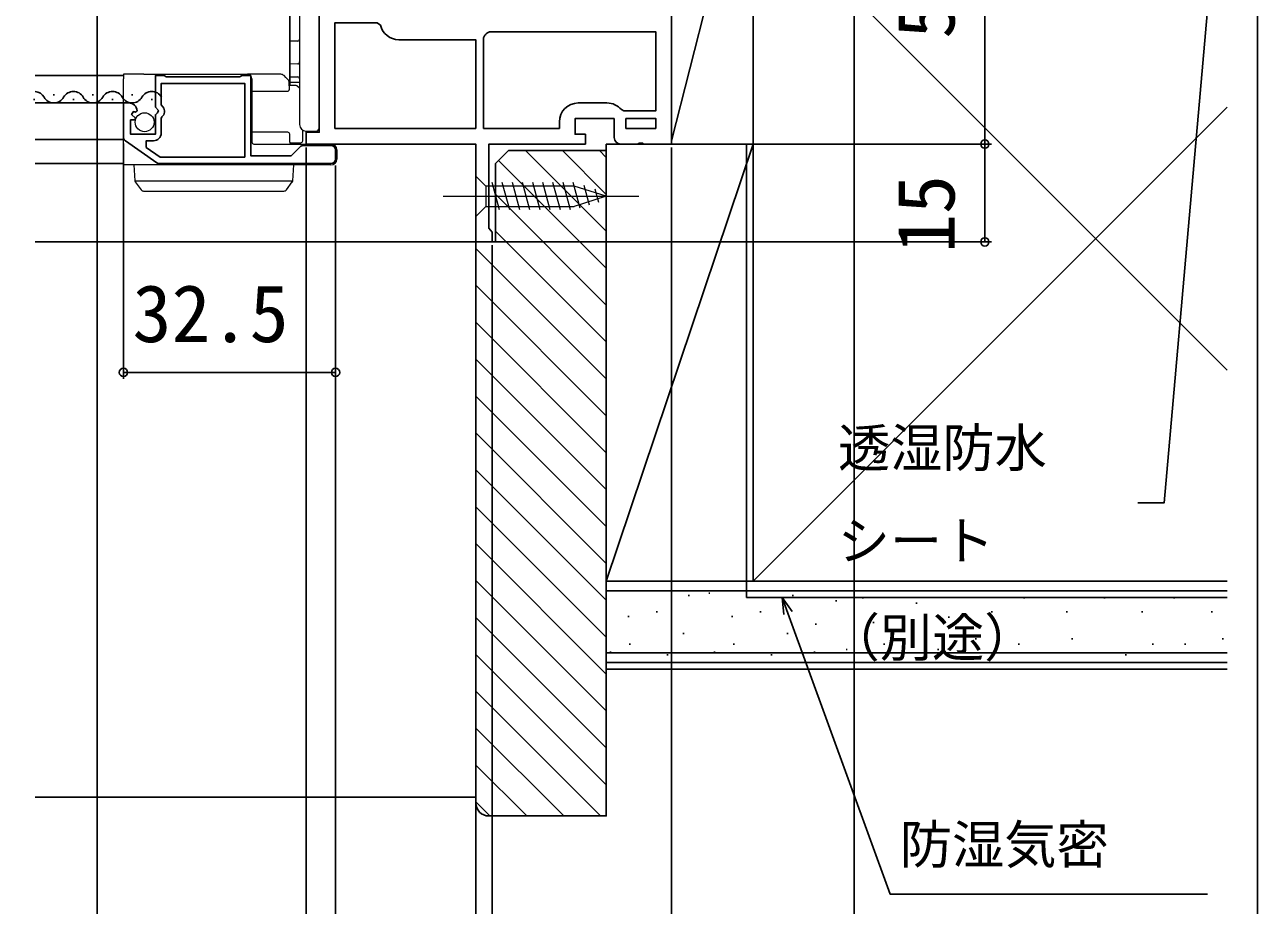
# Model space of a CAD drawing. Units: millimetres, scale not verified. Extents: x -525 to 525, y -783 to 779.
# Drawn here: x 336.1 to 525, y 101.2 to 236.2 of the extents above; entities that cross this region are included whole.
import ezdxf
from ezdxf.enums import TextEntityAlignment as Align

# ---------------------------------------------------------------- set-up
doc = ezdxf.new("R2010")
doc.units = ezdxf.units.MM
doc.header["$LTSCALE"] = 4
for name, color, linetype in [('0-3_YKK_11', 7, 'Continuous'), ('0-4_YKK_12', 2, 'Continuous'), ('0-7_YKK_D', 6, 'Continuous'), ('0-8_YKK_ZWAK', 7, 'Continuous'), ('0-9_YSS_K', 3, 'Continuous'), ('0-A_YSS_KE', 3, 'Continuous')]:
    doc.layers.add(name, color=color, linetype=linetype)
doc.layers.add('0-5_YKK_13', color=4, linetype='Continuous', lineweight=18)
doc.styles.add('ＭＳ ゴシック', font='')
doc.styles.get('ＭＳ ゴシック').set_extended_font_data('MS Gothic')

msp = doc.modelspace()

# ---------------------------------------------------------------- linework, layer by layer
at = {"layer": '0-3_YKK_11'}
for p, q in [((406.952, 234.908), (407.333, 235.084)), ((425.341, 224.184), (420.941, 224.184)), ((356.36, 215.01), (351.54, 218.375)), ((378.831, 217.684), (383.041, 217.684)), ((383.741, 216.984), (383.741, 215.584)), ((383.041, 214.884), (356.761, 214.884))]:
    msp.add_line(p, q, dxfattribs=at)
for points in [[(435.241, 331.884), (435.241, 271.284), (463.241, 271.284), (463.241, 267.884), (461.341, 267.884), (460.841, 268.384), (460.341, 268.884), (435.241, 268.884), (435.241, 217.884), (430.999, 217.884), (430.816, 218.004), (430.266, 218.004), (430.083, 217.884), (427.441, 217.884)], [(426.441, 218.884), (426.441, 221.784), (420.441, 221.784), (420.441, 219.384), (422.041, 219.384), (422.041, 217.884), (407.241, 217.884), (407.241, 204.976), (407.491, 204.68), (407.741, 204.384), (407.741, 202.884), (405.241, 202.884), (405.241, 217.884), (379.241, 217.884), (379.241, 219.684), (381.241, 219.684), (381.241, 244.384), (384.541, 244.384)], [(390.622, 236.102), (390.136, 236.484), (383.641, 236.484), (383.641, 220.284)], [(418.041, 221.284), (418.041, 220.284), (406.441, 220.284), (406.441, 234.192), (406.617, 234.573)], [(407.333, 235.084), (432.841, 235.084), (432.841, 222.984), (427.933, 222.984), (427.551, 223.162)], [(383.641, 220.284), (405.241, 220.284), (405.241, 233.884), (393.441, 233.884)], [(353.34, 223.002), (353.089, 222.791), (352.77, 222.876), (352.5, 222.408), (353.077, 221.831), (352.974, 221.584), (352.341, 221.584), (352.341, 219.384), (356.141, 219.384), (356.141, 222.384), (356.441, 222.684), (356.594, 223.013), (356.141, 223.553), (356.141, 228.384), (357.468, 228.384), (357.641, 228.284), (357.814, 228.184), (369.068, 228.184), (369.241, 228.284), (369.414, 228.384), (370.741, 228.384), (370.741, 216.084), (376.941, 216.084), (378.336, 217.479)], [(356.855, 215.884), (369.841, 215.884), (369.841, 227.184), (357.041, 227.184), (357.041, 223.88), (357.283, 223.591)], [(351.241, 218.949), (351.241, 224.184), (352.045, 224.184)], [(357.148, 222.041), (357.041, 221.812), (357.041, 219.584)], [(355.841, 218.384), (354.741, 218.384), (354.741, 217.36), (356.855, 215.884)]]:
    msp.add_lwpolyline(points, dxfattribs=at)
msp.add_lwpolyline([(432.841, 220.284), (428.241, 220.284), (428.241, 221.784), (432.841, 221.784)], close=True, dxfattribs=at)
for centre, radius, start, end in [((393.441, 236.784), 2.9, 193.60896, 269.99999), ((404.741, 236.784), 2.9, 310.32022, 319.67978), ((352.045, 222.884), 1.3, 5.2159, 90.00002), ((356.441, 222.884), 1.1, 310.00519, 40.00001), ((420.941, 221.284), 2.9, 90.00001, 179.99999), ((425.341, 221.284), 2.9, 40.36099, 89.99999), ((355.841, 219.584), 1.2, 270.00001, 359.99999), ((351.941, 218.949), 0.7, 180.00002, 235.08063), ((378.831, 216.984), 0.7, 89.99997, 134.99996), ((383.041, 216.984), 0.7, 0.00001, 89.99999), ((427.441, 218.884), 1, 180.00001, 269.99999), ((383.041, 215.584), 0.7, 270.00001, 359.99999), ((356.761, 215.584), 0.7, 235.08065, 270.00008)]:
    msp.add_arc(centre, radius, start, end, dxfattribs=at)
at = {"layer": '0-4_YKK_12'}
for p, q in [((376.741, 226.884), (376.741, 242.384)), ((337.741, 228.384), (351.241, 228.384)), ((340.472, 225.452), (340.672, 225.452)), ((346.472, 225.452), (346.672, 225.452)), ((352.472, 225.452), (352.672, 225.452)), ((337.472, 224.692), (337.672, 224.692)), ((337.741, 224.184), (351.241, 224.184)), ((343.472, 224.692), (343.672, 224.692)), ((349.472, 224.692), (349.672, 224.692)), ((355.472, 224.692), (355.672, 224.692)), ((351.241, 218.584), (337.741, 218.584)), ((337.741, 214.884), (351.241, 214.884)), ((337.741, 202.884), (405.841, 202.884))]:
    msp.add_line(p, q, dxfattribs=at)
for centre, start, end in [((337.572, 224.233), 29.20254, 84.35449), ((340.572, 225.91), 209.20254, 330.79746), ((343.572, 224.233), 29.20254, 150.79746), ((346.572, 225.91), 209.20254, 330.79746), ((349.572, 224.233), 29.20254, 150.79746), ((352.572, 225.91), 209.20254, 330.79746), ((355.572, 224.233), 29.20254, 150.79746)]:
    msp.add_arc(centre, 1.718, start, end, dxfattribs=at)
at = {"layer": '0-5_YKK_13'}
for p, q in [((378.241, 241.384), (378.241, 220.884)), ((381.241, 220.884), (381.241, 241.384)), ((377.946, 233.679), (376.741, 233.658)), ((351.241, 228.584), (351.241, 227.884)), ((354.346, 228.584), (351.241, 228.584)), ((354.346, 228.584), (355.336, 228.584)), ((355.336, 228.584), (370.241, 228.584)), ((375.357, 228.584), (370.241, 228.584)), ((377.946, 230.179), (376.741, 230.158)), ((351.241, 224.184), (351.241, 227.884)), ((370.941, 227.884), (370.941, 219.384)), ((376.135, 228.096), (375.852, 228.379)), ((376.454, 227.778), (376.135, 228.096)), ((376.667, 226.287), (376.659, 227.289)), ((377.63, 226.884), (376.662, 226.884)), ((376.741, 228.21), (377.946, 228.189)), ((376.741, 227.384), (377.941, 227.384)), ((378.241, 226.455), (377.825, 226.812)), ((377.941, 227.384), (378.241, 227.384)), ((370.941, 225.984), (376.367, 225.984)), ((351.241, 219.384), (351.241, 224.184)), ((351.241, 218.284), (351.241, 219.384)), ((376.428, 219.684), (370.941, 219.684)), ((370.941, 219.384), (370.941, 218.184)), ((376.738, 218.181), (376.728, 219.387)), ((378.723, 218.381), (378.738, 220.02)), ((379.241, 219.884), (380.741, 219.884)), ((381.241, 220.384), (381.241, 220.884)), ((351.241, 214.844), (351.241, 218.284)), ((371.241, 217.884), (383.041, 217.884)), ((376.755, 218.084), (378.423, 218.084)), ((379.241, 217.885), (379.241, 218.184)), ((383.941, 216.984), (383.941, 215.584)), ((351.241, 214.684), (351.241, 214.844)), ((356.722, 214.684), (351.241, 214.684)), ((383.041, 214.684), (356.722, 214.684)), ((377.174, 212.181), (353.007, 212.181)), ((353.046, 212.11), (353.057, 212.094)), ((353.057, 212.094), (353.936, 210.889)), ((376.246, 210.889), (377.124, 212.094)), ((377.124, 212.094), (377.136, 212.11)), ((405.241, 212.984), (405.241, 206.784)), ((405.241, 212.984), (406.791, 211.434)), ((408.876, 207.784), (407.751, 211.984)), ((410.429, 207.784), (409.303, 211.984)), ((411.982, 207.784), (410.856, 211.984)), ((413.535, 207.784), (412.409, 211.984)), ((415.088, 207.784), (413.962, 211.984)), ((416.641, 207.784), (415.515, 211.984)), ((418.193, 207.784), (417.068, 211.984)), ((419.746, 207.784), (418.621, 211.984)), ((421.23, 208.042), (420.174, 211.984)), ((354.34, 210.684), (354.744, 210.684)), ((400.241, 209.884), (430.241, 209.884)), ((420.325, 211.434), (406.791, 211.434)), ((406.791, 211.434), (406.791, 208.334)), ((425.241, 209.884), (420.325, 211.434)), ((425.241, 209.884), (420.325, 208.334)), ((422.662, 208.494), (421.848, 211.53)), ((424.094, 208.945), (423.545, 210.995)), ((405.241, 206.784), (406.791, 208.334)), ((406.791, 208.334), (420.325, 208.334))]:
    msp.add_line(p, q, dxfattribs=at)
for points in [[(379.241, 218.184), (379.241, 218.483), (379.241, 219.884)], [(377.193, 212.269), (377.341, 214.684), (376.343, 214.684), (353.839, 214.684), (352.841, 214.684), (352.988, 212.269)], [(354.744, 210.684), (375.438, 210.684), (375.842, 210.684)]]:
    msp.add_lwpolyline(points, dxfattribs=at)
msp.add_circle((354.491, 221.233), 1.45, dxfattribs=at)
for centre, radius, start, end in [((377.941, 233.979), 0.3, 271, 0), ((377.941, 230.479), 0.3, 271, 0), ((370.241, 227.884), 0.7, 0, 90), ((375.357, 227.884), 0.7, 45, 90), ((375.959, 227.283), 0.7, 0.5, 45), ((377.63, 226.584), 0.3, 49.39871, 90), ((377.941, 227.889), 0.3, 0, 89), ((376.367, 226.284), 0.3, 270, 0.5), ((376.428, 219.384), 0.3, 0.5, 90), ((376.428, 219.384), 0.3, 0.5, 90), ((379.241, 220.884), 1, 180, 270), ((380.741, 220.384), 0.5, 270, 0), ((371.241, 218.184), 0.3, 180, 270), ((377.038, 218.184), 0.3, 180.5, 270), ((378.423, 218.384), 0.3, 270, 359.5), ((383.041, 216.984), 0.9, 0, 90), ((383.041, 215.584), 0.9, 270, 0), ((353.288, 212.287), 0.3, 183.5, 216.09486), ((376.894, 212.287), 0.3, 323.90514, 356.5), ((354.34, 211.184), 0.5, 216.09486, 270), ((375.842, 211.184), 0.5, 270, 323.90514)]:
    msp.add_arc(centre, radius, start, end, dxfattribs=at)
at = {"layer": '0-7_YKK_D'}
for p, q in [((463.241, 267.384), (463.241, -26.117)), ((483.241, 267.884), (483.241, 217.884)), ((347.241, 248.384), (347.241, 13.883)), ((351.241, 217.949), (351.241, 181.884)), ((379.241, 217.384), (379.241, 33.883)), ((379.241, 217.384), (379.241, 13.883)), ((379.241, 217.334), (379.241, 13.883)), ((435.241, 217.384), (435.241, -6.117)), ((435.241, 217.384), (435.241, -26.117)), ((435.241, 217.384), (435.241, -26.117)), ((435.746, 217.884), (484.241, 217.884)), ((435.746, 217.884), (484.241, 217.884)), ((483.241, 202.884), (483.241, 217.884)), ((383.741, 214.584), (383.741, 53.883)), ((383.741, 214.584), (383.741, 53.883)), ((383.741, 214.584), (383.741, 181.884)), ((405.241, 202.384), (405.241, 13.883)), ((405.241, 202.384), (405.241, -6.117)), ((405.241, 202.384), (405.241, -6.117)), ((405.241, 202.384), (405.241, 53.883)), ((407.741, 202.384), (407.741, 13.883)), ((408.241, 202.884), (484.241, 202.884)), ((383.741, 182.884), (351.241, 182.884)), ((405.241, 115.883), (405.241, 13.883))]:
    msp.add_line(p, q, dxfattribs=at)
for points in [[(520.018, 268.884), (519.796, 266.344), (510.745, 162.893), (506.695, 162.893)], [(452.424, 145.754), (452.194, 148.384), (453.708, 146.221)], [(452.194, 148.384), (453.066, 145.988), (468.752, 102.893), (517.347, 102.893)]]:
    msp.add_lwpolyline(points, dxfattribs=at)
for centre in [(483.241, 217.884), (483.241, 217.884), (483.241, 202.884), (351.241, 182.884), (383.741, 182.884)]:
    msp.add_circle(centre, 0.637, dxfattribs=at)
at = {"layer": '0-8_YKK_ZWAK'}
msp.add_lwpolyline([(-525, -782.7), (525, -782.7), (525, 747.3)], dxfattribs=at)
at = {"layer": '0-9_YSS_K'}
for p, q in [((435.241, 218.384), (447.741, 267.884)), ((447.741, 255.884), (520.378, 183.246)), ((447.741, 255.884), (520.378, 183.246)), ((447.741, 150.884), (520.378, 223.522)), ((447.741, 150.884), (520.378, 223.522)), ((447.741, 217.884), (425.241, 217.884)), ((425.241, 150.884), (425.241, 217.884)), ((447.741, 217.884), (425.241, 150.884)), ((435.241, 217.884), (447.741, 217.884)), ((447.741, 150.884), (447.741, 217.884)), ((408.728, 215.37), (425.241, 198.857)), ((412.872, 216.883), (425.241, 204.514)), ((418.529, 216.883), (425.241, 210.171)), ((424.185, 216.883), (425.241, 215.828)), ((408.241, 210.2), (425.241, 193.2)), ((408.241, 204.543), (425.241, 187.543)), ((405.241, 201.887), (425.241, 181.887)), ((405.241, 196.23), (425.241, 176.23)), ((405.241, 190.573), (425.241, 170.573)), ((405.241, 184.916), (425.241, 164.916)), ((405.241, 179.259), (425.241, 159.259)), ((405.241, 173.602), (425.241, 153.602)), ((405.241, 167.945), (425.241, 147.945)), ((405.241, 162.289), (425.241, 142.289)), ((405.241, 156.632), (425.241, 136.632)), ((405.241, 150.975), (425.241, 130.975)), ((447.741, 150.884), (425.241, 150.884)), ((520.378, 149.384), (425.241, 149.384)), ((437.806, 148.665), (438.006, 148.665)), ((440.925, 149.054), (441.125, 149.054)), ((453.722, 148.665), (453.922, 148.665)), ((460.349, 147.885), (460.549, 147.885)), ((464.44, 148.318), (464.64, 148.318)), ((472.681, 147.494), (472.881, 147.494)), ((489.164, 148.318), (489.364, 148.318)), ((501.458, 148.318), (501.658, 148.318)), ((512.172, 148.318), (512.372, 148.318)), ((432.864, 146.17), (433.064, 146.17)), ((448.781, 146.17), (448.981, 146.17)), ((484.219, 146.17), (484.419, 146.17)), ((495.689, 146.17), (495.889, 146.17)), ((507.227, 146.17), (507.427, 146.17)), ((517.941, 146.17), (518.141, 146.17)), ((405.241, 145.318), (425.241, 125.318)), ((428.516, 145.436), (428.716, 145.436)), ((444.433, 145.436), (444.633, 145.436)), ((457.23, 144.267), (457.43, 144.267)), ((466.088, 144.522), (466.288, 144.522)), ((477.626, 145.346), (477.826, 145.346)), ((436.985, 142.873), (437.185, 142.873)), ((452.901, 142.873), (453.101, 142.873)), ((481.747, 142.049), (481.947, 142.049)), ((496.513, 142.049), (496.713, 142.049)), ((519.59, 142.049), (519.79, 142.049)), ((520.378, 139.884), (425.241, 139.884)), ((425.788, 139.979), (425.988, 139.979)), ((428.743, 141.225), (428.943, 141.225)), ((441.704, 139.979), (441.904, 139.979)), ((444.66, 141.225), (444.86, 141.225)), ((457.041, 139.979), (457.24, 139.979)), ((461.967, 140.401), (462.167, 140.401)), ((467.736, 141.225), (467.936, 141.225)), ((475.978, 140.401), (476.178, 140.401)), ((488.34, 141.225), (488.54, 141.225)), ((508.876, 141.225), (509.076, 141.225)), ((513.82, 141.225), (514.02, 141.225)), ((405.241, 139.661), (425.241, 119.661)), ((434.512, 139.577), (434.712, 139.577)), ((450.429, 139.577), (450.629, 139.577)), ((504.755, 139.577), (504.955, 139.577)), ((520.378, 137.384), (425.241, 137.384)), ((405.241, 134.004), (424.362, 114.883)), ((405.241, 128.347), (418.705, 114.883)), ((405.241, 122.691), (413.048, 114.883)), ((337.741, 117.78), (405.241, 117.78)), ((405.241, 117.034), (407.391, 114.883))]:
    msp.add_line(p, q, dxfattribs=at)
msp.add_lwpolyline([(447.741, 217.884), (447.741, 267.884), (435.241, 267.884), (435.241, 218.384)], dxfattribs=at)
at = {"layer": '0-A_YSS_KE'}
for p, q in [((446.741, 217.884), (446.741, 148.384)), ((425.241, 138.384), (425.241, 150.884)), ((520.378, 150.884), (425.241, 150.884)), ((446.741, 148.384), (520.378, 148.384)), ((520.378, 138.384), (425.241, 138.384))]:
    msp.add_line(p, q, dxfattribs=at)
for points in [[(447.741, 255.884), (447.741, 150.884), (520.378, 150.884)], [(447.741, 255.884), (447.741, 150.884), (520.378, 150.884)], [(405.241, 116.883), (405.241, 202.883), (408.241, 202.883), (408.241, 214.883), (410.241, 216.883), (425.241, 216.883)], [(425.241, 216.883), (425.241, 114.883), (407.241, 114.883)]]:
    msp.add_lwpolyline(points, dxfattribs=at)
msp.add_arc((407.241, 116.883), 2, 180.00001, 269.99999, dxfattribs=at)

# ---------------------------------------------------------------- texts
at = {"layer": '0-7_YKK_D', "style": 'ＭＳ ゴシック'}
for s, p in [('50', (481.241, 234.02)), ('15', (481.241, 201.179))]:
    msp.add_text(s, height=8.798, rotation=90, dxfattribs=at).set_placement(p, align=Align.BOTTOM_LEFT)
for s, height, p in [('32.5', 8.798, (352.627, 184.884)), ('透湿防水', 5.865, (460.741, 166.629)), ('シート', 5.865, (460.695, 152.386)), ('（別途）', 5.865, (459.15, 137.553)), ('防湿気密', 5.865, (470.211, 105.821))]:
    msp.add_text(s, height=height, dxfattribs=at).set_placement(p, align=Align.BOTTOM_LEFT)

doc.saveas('drawing.dxf')
